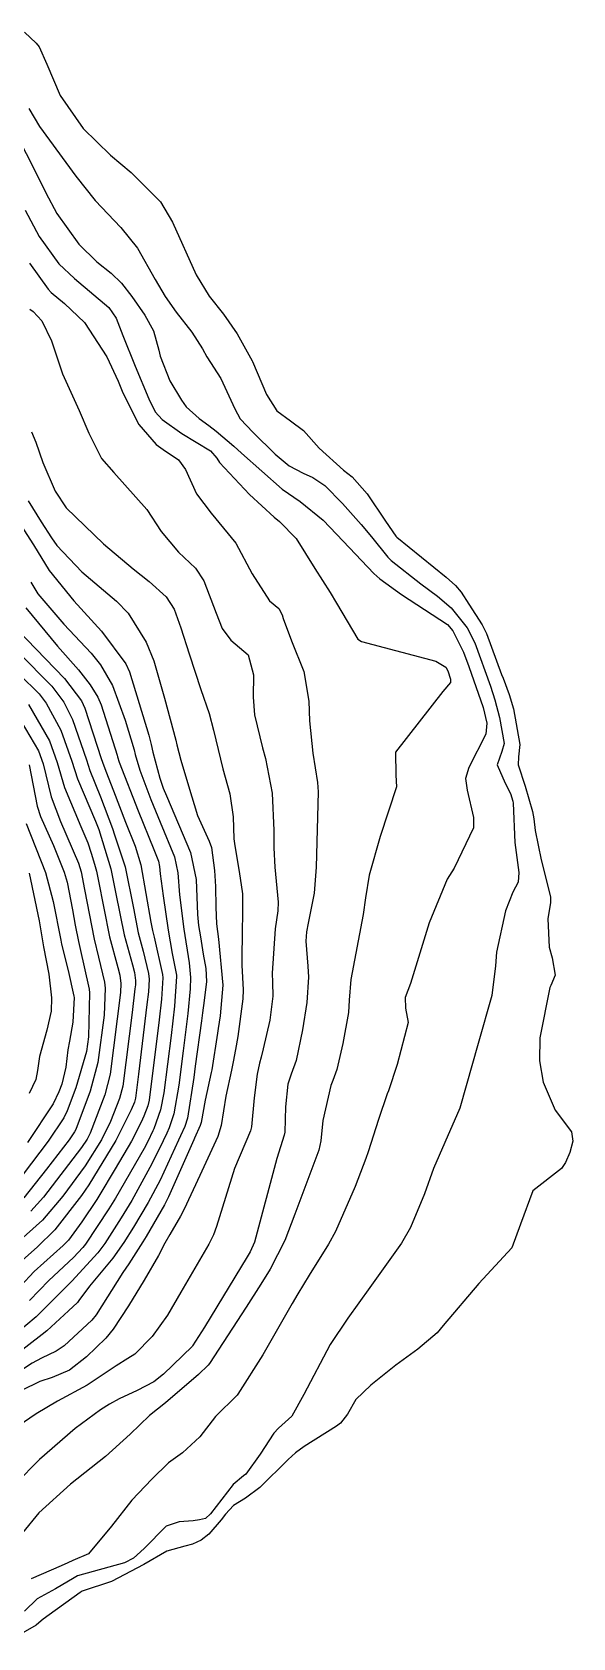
# Model space of a CAD drawing. Header units: feet. Extents: x 1313709 to 1317500, y 405869 to 411659.
# Drawn here: x 1316359.3 to 1316454.8, y 407019.5 to 407303.1 of the extents above; entities that cross this region are included whole.
import ezdxf

# ---------------------------------------------------------------- set-up
doc = ezdxf.new("R2010")
doc.units = ezdxf.units.FT
doc.layers.add('C-TOPO-MAJR', color=32, linetype='CONTINUOUS')

msp = doc.modelspace()

# ---------------------------------------------------------------- linework, layer by layer
at = {"layer": 'C-TOPO-MAJR'}
for points in [[(1316358.01, 407303.13), (1316360.05, 407301.19), (1316360.55, 407300.54), (1316361.92, 407297.46), (1316364.29, 407291.91), (1316368.37, 407286.12), (1316373.15, 407281.4), (1316376.81, 407278.33), (1316381.99, 407273.13), (1316384.14, 407269.57), (1316388.33, 407260.26), (1316390.59, 407256.51), (1316393.13, 407253.29), (1316395.56, 407249.84), (1316398.19, 407245.09), (1316398.25, 407244.96), (1316400.72, 407239.14), (1316402.56, 407236.25), (1316404.98, 407234.48), (1316407.26, 407232.76), (1316410.02, 407229.64), (1316414.35, 407225.76), (1316415.83, 407224.6), (1316418.53, 407221.57), (1316421.72, 407216.73), (1316423.55, 407214.11), (1316423.74, 407213.9), (1316432.43, 407206.85), (1316434.12, 407205.39), (1316435.12, 407204.19), (1316436.44, 407202.08), (1316438.79, 407198.46), (1316439.58, 407196.92), (1316442.23, 407189.69), (1316442.5, 407189), (1316443.59, 407186.12), (1316444.35, 407183.62), (1316445.47, 407177.33), (1316445.22, 407175.13), (1316445.2, 407173.7), (1316446.41, 407169.97), (1316447.71, 407165.47), (1316447.93, 407164.17), (1316448.17, 407162.1), (1316449.23, 407156.91), (1316450.87, 407150.43), (1316450.87, 407149.43), (1316450.39, 407146.49), (1316450.64, 407141.5), (1316451.2, 407139.62), (1316451.71, 407136.59), (1316450.92, 407134.76), (1316450.74, 407134.36), (1316449, 407125.49), (1316448.94, 407121.42), (1316449.58, 407117.64), (1316451.7, 407112.73), (1316454.61, 407108.88), (1316454.84, 407107.23), (1316454.3, 407105.26), (1316453.53, 407103.48), (1316452.8, 407102.4), (1316447.74, 407098.48), (1316445.56, 407092.61), (1316444.03, 407088.42), (1316438.25, 407082.11), (1316431.92, 407074.69), (1316430.87, 407073.41), (1316427.45, 407070.52), (1316423.56, 407067.68), (1316419.13, 407064.15), (1316416.52, 407061.61), (1316415.01, 407059.01), (1316413.8, 407057.45), (1316413.07, 407056.9), (1316407.4, 407053.33), (1316405.84, 407052.2), (1316404.56, 407051.03), (1316399.53, 407046.06), (1316397, 407044.2), (1316394.91, 407042.88), (1316393.51, 407041.37), (1316392.73, 407040.36), (1316390.55, 407037.82), (1316389.16, 407036.75), (1316387.68, 407036.05), (1316386.28, 407035.7), (1316383.13, 407034.85), (1316379.08, 407032.48), (1316373.38, 407029.48), (1316368.19, 407027.74), (1316367.82, 407027.56), (1316362.35, 407023.58), (1316361.26, 407022.85), (1316360.54, 407022.16), (1316360.03, 407021.75), (1316356.14, 407019.52)], [(1316358.73, 407289.66), (1316360.61, 407286.46), (1316367.07, 407277.67), (1316370.48, 407273.41), (1316375.02, 407268.61), (1316377.95, 407264.96), (1316381.06, 407259.44), (1316382.85, 407256.46), (1316384.8, 407253.67), (1316387.54, 407250.14), (1316389.44, 407247.19), (1316390.19, 407245.8), (1316392.65, 407241.94), (1316395.11, 407236.6), (1316396.05, 407234.81), (1316398.35, 407232.41), (1316402.25, 407228.59), (1316404.71, 407226.54), (1316407.21, 407225.24), (1316408.89, 407224.44), (1316411.01, 407223.05), (1316414.16, 407219.87), (1316417.45, 407216.14), (1316419.25, 407214.01), (1316422.16, 407210.39), (1316422.75, 407209.81), (1316427.99, 407205.69), (1316430.91, 407203.5), (1316433.36, 407201.43), (1316436.16, 407197.92), (1316437.51, 407195.25), (1316440.3, 407187.63), (1316441.07, 407185.21), (1316441.9, 407182.05), (1316442.68, 407177.5), (1316442.31, 407176.05), (1316441.46, 407173.7), (1316442.9, 407170.49), (1316443.84, 407168.64), (1316444.25, 407167.32), (1316444.3, 407166.94), (1316444.61, 407160.02), (1316445.31, 407154.68), (1316445.2, 407152.99), (1316444.26, 407151.25), (1316442.91, 407147.9), (1316441.34, 407140.65), (1316441.16, 407138.21), (1316440.55, 407132.96), (1316438.13, 407124.52), (1316436, 407117.01), (1316434.9, 407113.05), (1316432.23, 407107.02), (1316430.24, 407102.43), (1316428.62, 407097.93), (1316426.17, 407092.01), (1316424.59, 407089.25), (1316418.98, 407081.38), (1316415.09, 407075.98), (1316412, 407071.36), (1316407.33, 407062.52), (1316405.19, 407058.69), (1316402.87, 407056.55), (1316402.04, 407055.67), (1316399.62, 407051.99), (1316397.05, 407048.45), (1316396.69, 407048.16), (1316394.86, 407046.62), (1316390.82, 407041.43), (1316389.93, 407040.63), (1316388.9, 407040.34), (1316387.75, 407040.17), (1316385.31, 407040.03), (1316383.03, 407039.27), (1316379.1, 407035.3), (1316377.24, 407033.61), (1316375.64, 407032.78), (1316367.36, 407030.45), (1316366.74, 407030.15), (1316363.49, 407028.19), (1316360.22, 407026.41), (1316357.99, 407024.25)], [(1316355.84, 407286.46), (1316360.67, 407276.91), (1316361.76, 407274.72), (1316363.71, 407271.1), (1316367.58, 407265.67), (1316370.74, 407262.55), (1316373.27, 407260.54), (1316375.13, 407258.79), (1316376.96, 407256.45), (1316379.24, 407253.13), (1316380.78, 407250.34), (1316381.72, 407246.93), (1316381.94, 407245.87), (1316383.68, 407241.52), (1316385.7, 407238.14), (1316386.51, 407236.96), (1316388.83, 407234.88), (1316390.57, 407233.65), (1316391.83, 407232.67), (1316394.98, 407230.02), (1316396.34, 407228.77), (1316403.52, 407222.4), (1316406.69, 407220.22), (1316410.75, 407216.95), (1316414.29, 407213.23), (1316419.7, 407207.5), (1316420.72, 407206.55), (1316421.78, 407205.79), (1316423.53, 407204.54), (1316424.55, 407203.81), (1316432.71, 407198.5), (1316433.66, 407197.41), (1316435.5, 407193.62), (1316436.49, 407191.1), (1316439, 407183.82), (1316439.62, 407181.09), (1316439.45, 407179.15), (1316436.44, 407173.24), (1316435.86, 407171.33), (1316436.18, 407169.23), (1316437.31, 407164.43), (1316437.28, 407162.59), (1316433.9, 407155.45), (1316432.63, 407153.51), (1316429.45, 407145.81), (1316426.14, 407135.08), (1316425.24, 407132.63), (1316425.29, 407130.75), (1316425.73, 407128.21), (1316423.81, 407120.8), (1316422.25, 407116.16), (1316422.06, 407115.59), (1316420.5, 407111.1), (1316418.67, 407105.34), (1316418.29, 407104.16), (1316416.4, 407099.23), (1316412.91, 407091.29), (1316411.7, 407089.07), (1316408.27, 407083.59), (1316406.26, 407080.3), (1316405.26, 407078.59), (1316400.07, 407069.53), (1316395.69, 407062.55), (1316395.53, 407062.39), (1316391.74, 407058.61), (1316388.94, 407055.01), (1316385.89, 407052.22), (1316383.41, 407050.43), (1316380.45, 407047.56), (1316376.93, 407043.87), (1316373.34, 407039.24), (1316369.27, 407034.38), (1316366.52, 407033.17), (1316365.64, 407032.77), (1316364.49, 407032.23), (1316359.19, 407029.97)], [(1316358.12, 407271.67), (1316360.58, 407267.05), (1316364.08, 407262.2), (1316366.79, 407259.6), (1316372.86, 407254.47), (1316374.17, 407252.62), (1316375.38, 407249.56), (1316377.52, 407244.14), (1316379.92, 407238.33), (1316381.06, 407236.09), (1316382.29, 407234.69), (1316385.75, 407232.25), (1316390.85, 407229.2), (1316391.94, 407227.89), (1316392.41, 407227.1), (1316397.7, 407221.46), (1316402.09, 407217.45), (1316403.04, 407216.68), (1316405.94, 407213.7), (1316409.26, 407208.4), (1316411.98, 407204.16), (1316413.09, 407202.29), (1316416.88, 407195.94), (1316417.5, 407195.48), (1316430.64, 407192.02), (1316432.38, 407190.96), (1316432.77, 407190.33), (1316433.24, 407188.85), (1316433.25, 407188.26), (1316431.86, 407186.68), (1316423.5, 407175.98), (1316423.56, 407171.91), (1316423.71, 407169.85), (1316420.81, 407161.07), (1316418.83, 407154.2), (1316418.21, 407150.21), (1316417.79, 407147.28), (1316415.6, 407135.78), (1316415.33, 407132.16), (1316415.21, 407130), (1316414.18, 407124.48), (1316413.14, 407119.89), (1316412.45, 407117.94), (1316412.11, 407117.07), (1316410.66, 407110.87), (1316410.3, 407107.28), (1316409.98, 407105.63), (1316405.75, 407094.36), (1316403.96, 407089.73), (1316401.38, 407084.64), (1316399.75, 407082), (1316397.15, 407077.92), (1316390.66, 407067.97), (1316390.45, 407067.71), (1316388.7, 407066.01), (1316382.89, 407061.06), (1316380.08, 407058.78), (1316376.67, 407055.52), (1316372.32, 407051.58), (1316366.14, 407046.64), (1316360.54, 407041.62), (1316357.61, 407038.1)], [(1316358.88, 407262.3), (1316362.17, 407257.74), (1316362.68, 407257.14), (1316365.07, 407255.18), (1316368.6, 407251.83), (1316372.55, 407245.78), (1316374.52, 407241.49), (1316375.36, 407239.41), (1316378.19, 407233.82), (1316381.23, 407230.27), (1316382.45, 407229.42), (1316385.18, 407227.6), (1316386.4, 407225.88), (1316388.34, 407221.56), (1316390.96, 407218.17), (1316395.32, 407212.87), (1316398.2, 407207.44), (1316401.26, 407202.7), (1316402.91, 407201.33), (1316403.51, 407200.23), (1316403.68, 407199.59), (1316405.14, 407195.62), (1316407.33, 407190.2), (1316408.23, 407184.96), (1316408.3, 407181.46), (1316408.89, 407175.76), (1316409.76, 407170.57), (1316409.87, 407168.97), (1316409.49, 407155.63), (1316409.13, 407151.05), (1316408.1, 407145.75), (1316407.79, 407144.22), (1316407.7, 407142.59), (1316408.04, 407138.17), (1316408.14, 407136.21), (1316407.83, 407131.72), (1316407.09, 407126.93), (1316405.96, 407121.49), (1316405.07, 407119.1), (1316404.51, 407117.31), (1316404.08, 407113.31), (1316403.94, 407108.84), (1316403.84, 407108.29), (1316402.54, 407104.21), (1316398.59, 407089.38), (1316397.85, 407087.68), (1316397.31, 407086.8), (1316389.75, 407074.38), (1316387.65, 407071.1), (1316387.58, 407071.01), (1316382.53, 407066.11), (1316380.8, 407064.73), (1316377.88, 407063.2), (1316374.71, 407061.76), (1316373, 407060.79), (1316371.43, 407059.81), (1316366.96, 407056.49), (1316360.65, 407051.05), (1316356.43, 407046.78)], [(1316358.95, 407254.22), (1316359.52, 407253.77), (1316361.06, 407252.13), (1316362.78, 407248.6), (1316364.71, 407242.76), (1316367.62, 407236.29), (1316369.34, 407232.31), (1316371.6, 407227.82), (1316373.74, 407225.32), (1316379.57, 407218.8), (1316382.11, 407214.94), (1316385.2, 407211.28), (1316388.17, 407208.47), (1316389.64, 407206.24), (1316391.86, 407200.48), (1316392.9, 407197.82), (1316394.44, 407195.76), (1316397.5, 407193.14), (1316398.41, 407189.59), (1316398.35, 407185.65), (1316398.63, 407182.57), (1316400.01, 407176.74), (1316400.53, 407174.86), (1316401.7, 407168.69), (1316402.05, 407162.12), (1316402.04, 407159.03), (1316402.2, 407155.63), (1316402.76, 407149.48), (1316402.7, 407147.91), (1316402.24, 407144.76), (1316401.73, 407136.94), (1316401.79, 407135.28), (1316401.86, 407132.88), (1316401.31, 407128.63), (1316400.16, 407123.57), (1316399.79, 407122.07), (1316399.5, 407121.04), (1316399.07, 407119.1), (1316398.55, 407114.9), (1316398.07, 407109.76), (1316397.88, 407109.1), (1316395.1, 407102.44), (1316391.92, 407092.17), (1316391.38, 407090.68), (1316390.53, 407089.03), (1316385.62, 407080.58), (1316383.24, 407076.52), (1316380.55, 407072.74), (1316377.48, 407069.62), (1316376.25, 407068.85), (1316374.16, 407067.57), (1316369.07, 407064.13), (1316363.83, 407061.3), (1316360.05, 407059.08), (1316356.87, 407056.91)], [(1316359.24, 407232.54), (1316360.01, 407230.68), (1316361.25, 407227.11), (1316363.4, 407222.06), (1316365.36, 407219.11), (1316371.91, 407212.75), (1316377.17, 407208.35), (1316380.02, 407206.08), (1316383.03, 407203.37), (1316384.4, 407201.21), (1316385.57, 407197.91), (1316387.05, 407193.3), (1316389.11, 407187.02), (1316390.59, 407182.81), (1316391.37, 407179.83), (1316393.03, 407172.98), (1316394.26, 407168.62), (1316394.82, 407164.54), (1316394.97, 407160.67), (1316395.06, 407159.84), (1316395.64, 407156.24), (1316395.92, 407154.86), (1316396.48, 407150.92), (1316396.47, 407146.37), (1316396.4, 407145.33), (1316396.35, 407138.32), (1316396.61, 407134), (1316396.57, 407132.39), (1316395.64, 407125.71), (1316395.27, 407123.41), (1316394.86, 407121.23), (1316394.54, 407119.76), (1316393.55, 407115.18), (1316392.72, 407110.04), (1316392.11, 407108.07), (1316388.97, 407101.2), (1316386.16, 407095.22), (1316385.51, 407094), (1316383.65, 407090.77), (1316382.79, 407089.21), (1316381.64, 407087.06), (1316379.14, 407082.71), (1316376.34, 407078.17), (1316373.67, 407074.06), (1316372.35, 407072.48), (1316368.94, 407069.18), (1316365.91, 407066.82), (1316362.88, 407065.53), (1316360.68, 407064.82), (1316357.44, 407063.23)], [(1316358.61, 407220.36), (1316360.96, 407216.61), (1316362.76, 407213.8), (1316363.71, 407212.43), (1316368.1, 407207.82), (1316374.21, 407202.6), (1316376.28, 407200.49), (1316379.5, 407195.39), (1316380.81, 407192.1), (1316382.69, 407185.5), (1316384.71, 407178.07), (1316384.9, 407177.27), (1316385.61, 407174.52), (1316386.94, 407170.01), (1316388.54, 407164.78), (1316390.6, 407160.25), (1316391.02, 407159.12), (1316391.54, 407155.04), (1316391.72, 407152.25), (1316391.79, 407148.58), (1316391.89, 407145.62), (1316392.26, 407142.95), (1316393.01, 407134.81), (1316392.56, 407129.39), (1316392.18, 407127.12), (1316392.07, 407126.34), (1316391.08, 407119.85), (1316390.98, 407119.36), (1316389.9, 407114.48), (1316389.2, 407110.57), (1316389.04, 407110.04), (1316388.01, 407107.76), (1316387.9, 407107.5), (1316383.42, 407097.4), (1316382.72, 407096.02), (1316379.45, 407090.41), (1316378.89, 407089.47), (1316376.4, 407085.6), (1316375.37, 407084.07), (1316370.62, 407076.58), (1316369.85, 407075.63), (1316364.98, 407071.07), (1316363.58, 407070.13), (1316360.98, 407068.95), (1316359.35, 407068.01), (1316353.6, 407064.28)], [(1316356.26, 407217.71), (1316359.58, 407212.58), (1316362.34, 407208.05), (1316366.71, 407202.69), (1316371.59, 407197.3), (1316375.86, 407191.54), (1316376.54, 407190.13), (1316379.97, 407178.97), (1316380.38, 407177.28), (1316380.67, 407175.93), (1316381.88, 407171.34), (1316382.5, 407169.59), (1316383.08, 407168.24), (1316387.29, 407158.26), (1316388.3, 407153.47), (1316388.55, 407147.29), (1316388.74, 407145.31), (1316389.05, 407143.31), (1316389.55, 407140.27), (1316390, 407137.76), (1316390.15, 407135.46), (1316389.72, 407132.07), (1316389.4, 407129.9), (1316389.23, 407128.49), (1316388.15, 407120.5), (1316387.87, 407118.49), (1316386.75, 407111.32), (1316386.29, 407109.83), (1316385.56, 407108.21), (1316385.19, 407107.4), (1316381.93, 407100.36), (1316379.83, 407096.4), (1316377.24, 407092.07), (1316375.54, 407089.33), (1316373.57, 407086.59), (1316369.49, 407081.65), (1316367.6, 407079.08), (1316367.35, 407078.77), (1316365.76, 407077.26), (1316361.91, 407073.75), (1316361.13, 407073.12), (1316356.37, 407069.46)], [(1316359.13, 407205.97), (1316360.32, 407203.91), (1316364.95, 407198.57), (1316369.77, 407193.41), (1316371.43, 407191.35), (1316373.51, 407187.73), (1316375.78, 407181.62), (1316377.33, 407176.34), (1316377.54, 407175.54), (1316378.34, 407172.75), (1316380.28, 407167.59), (1316381.97, 407163.57), (1316384.46, 407157.49), (1316385.07, 407154.62), (1316385.36, 407150.76), (1316386.14, 407144.69), (1316387.06, 407138.77), (1316387.3, 407136.16), (1316387.23, 407134.17), (1316386.82, 407129.81), (1316386.03, 407123.21), (1316385.24, 407117.15), (1316384.34, 407112.06), (1316383.55, 407109.62), (1316383.11, 407108.66), (1316382.49, 407107.29), (1316380.5, 407103.22), (1316376.94, 407096.78), (1316375.06, 407093.7), (1316372.16, 407089.19), (1316370.91, 407087.53), (1316366.32, 407082.54), (1316364.85, 407081.07), (1316360.4, 407076.59), (1316360.02, 407076.23), (1316356.38, 407073.14)], [(1316358.2, 407201.42), (1316363.79, 407194.65), (1316367.54, 407190.5), (1316369.57, 407187.86), (1316370.92, 407185.68), (1316371.5, 407184.32), (1316374.33, 407175.41), (1316374.41, 407175.15), (1316374.69, 407174.21), (1316378.06, 407165.59), (1316380.83, 407158.76), (1316381.63, 407156.71), (1316381.83, 407155.77), (1316381.95, 407154.48), (1316382.47, 407150.58), (1316383.36, 407144.5), (1316384.06, 407140.4), (1316384.84, 407136.56), (1316384.86, 407136.36), (1316384.49, 407131.09), (1316383.9, 407125.93), (1316382.61, 407115.81), (1316382, 407112.78), (1316380.81, 407109.41), (1316380.67, 407109.1), (1316379.76, 407107.19), (1316379.13, 407105.96), (1316374.04, 407097.17), (1316372.9, 407095.32), (1316368.74, 407089.05), (1316368.29, 407088.45), (1316366.62, 407086.7), (1316362.3, 407082.62), (1316358.86, 407079.09)], [(1316356.72, 407197.63), (1316365.05, 407188.98), (1316368.04, 407184.99), (1316368.65, 407183.7), (1316371.52, 407174.83), (1316371.74, 407174.2), (1316372.36, 407172.61), (1316373.71, 407169.1), (1316375.84, 407163.59), (1316377.53, 407159.37), (1316378.54, 407156.08), (1316380.31, 407145.91), (1316380.6, 407144.43), (1316380.87, 407143.3), (1316382.36, 407136.71), (1316382.41, 407136.12), (1316382.18, 407132.35), (1316381.77, 407128.66), (1316379.99, 407114.48), (1316379.77, 407113.46), (1316379.08, 407111.64), (1316378.6, 407110.59), (1316376.87, 407107.22), (1316374.02, 407102.35), (1316371.14, 407097.55), (1316370.75, 407096.93), (1316368.11, 407093), (1316365.73, 407089.78), (1316364.84, 407088.84), (1316359.71, 407084.2), (1316357.3, 407081.63)], [(1316356.92, 407193.58), (1316362.8, 407187.61), (1316364.92, 407184.79), (1316366.49, 407181.73), (1316368.91, 407174.6), (1316369.53, 407172.71), (1316371.42, 407168.04), (1316373.5, 407162.46), (1316373.89, 407161.38), (1316375.75, 407155.68), (1316377.23, 407148.41), (1316378.09, 407144.06), (1316378.94, 407140.81), (1316379.88, 407136.87), (1316379.98, 407135.88), (1316379.87, 407133.62), (1316379.62, 407131.4), (1316378.11, 407119.06), (1316377.57, 407114.84), (1316377.39, 407114.12), (1316376.84, 407112.77), (1316374.12, 407107.35), (1316369.33, 407099.51), (1316368.07, 407097.67), (1316363.35, 407091.61), (1316360.23, 407088.53), (1316357.11, 407085.78)], [(1316357.1, 407189.67), (1316360.55, 407186.24), (1316361.8, 407184.59), (1316364.41, 407179.82), (1316366.32, 407174.37), (1316367.33, 407171.22), (1316370.55, 407163.79), (1316371.11, 407162.28), (1316372.17, 407158.84), (1316373.22, 407155.32), (1316374.13, 407150.93), (1316375.57, 407143.69), (1316377.07, 407138.41), (1316377.42, 407137.02), (1316377.58, 407135.64), (1316377.57, 407134.88), (1316377.48, 407134.14), (1316376.98, 407129.95), (1316375.33, 407116.97), (1316374.79, 407114.77), (1316373.17, 407110.7), (1316371.58, 407107.46), (1316368.68, 407102.91), (1316364.75, 407097.52), (1316361.14, 407093.3), (1316355.51, 407088.21)], [(1316358.67, 407184.38), (1316362.39, 407177.98), (1316363.78, 407174.14), (1316365.07, 407169.69), (1316367.96, 407162.8), (1316369.18, 407159.94), (1316369.77, 407158.1), (1316370.34, 407156.16), (1316370.69, 407154.96), (1316371, 407153.47), (1316373, 407143.31), (1316374.5, 407137.92), (1316374.84, 407136.56), (1316374.99, 407135.1), (1316374.93, 407133.49), (1316373.11, 407119.08), (1316372.19, 407115.41), (1316369.56, 407108.65), (1316369.04, 407107.58), (1316368.07, 407106.1), (1316361.34, 407097.37), (1316359.1, 407094.86)], [(1316357.42, 407181.34), (1316360.45, 407176.2), (1316361.27, 407173.91), (1316362.71, 407168.09), (1316364.33, 407163.72), (1316367.53, 407156.33), (1316367.99, 407154.8), (1316368.59, 407151.68), (1316370.27, 407142.9), (1316371.06, 407139.72), (1316372.11, 407135.32), (1316372.22, 407134.28), (1316372.05, 407129.48), (1316370.96, 407121.13), (1316369.61, 407116.06), (1316367.03, 407109.3), (1316366.82, 407108.89), (1316365.89, 407107.51), (1316361.87, 407102.32), (1316357.86, 407097.22)], [(1316358.81, 407173.69), (1316360.22, 407166.41), (1316360.8, 407164.61), (1316363.08, 407159.48), (1316364.98, 407154.78), (1316365.5, 407152.97), (1316366.46, 407148.1), (1316366.95, 407145.42), (1316367.51, 407142.49), (1316367.75, 407141.44), (1316369.4, 407134.1), (1316369.47, 407133.46), (1316369.3, 407125.69), (1316368.93, 407123.06), (1316367.07, 407116.69), (1316365.55, 407112.62), (1316364.93, 407111.38), (1316362.15, 407107.25), (1316356.29, 407099.5)], [(1316358.3, 407163.33), (1316361.7, 407154.69), (1316363.07, 407149.6), (1316364.4, 407142.76), (1316364.55, 407142.06), (1316365.67, 407137.39), (1316366.7, 407132.88), (1316366.73, 407132.65), (1316366.54, 407128.25), (1316365.96, 407124.91), (1316365.66, 407123.38), (1316365.3, 407120.29), (1316364.57, 407117.31), (1316364.06, 407115.94), (1316363.04, 407113.87), (1316358.54, 407107.01)], [(1316358.83, 407154.61), (1316360.6, 407146.18), (1316361, 407143.67), (1316361.35, 407141.58), (1316362.27, 407136.77), (1316362.77, 407132.55), (1316362.71, 407130.21), (1316361.96, 407126.83), (1316360.63, 407122.23), (1316360.26, 407119.71), (1316359.98, 407118.12), (1316358.79, 407115.68)]]:
    msp.add_lwpolyline(points, dxfattribs=at)

doc.saveas('drawing.dxf')
